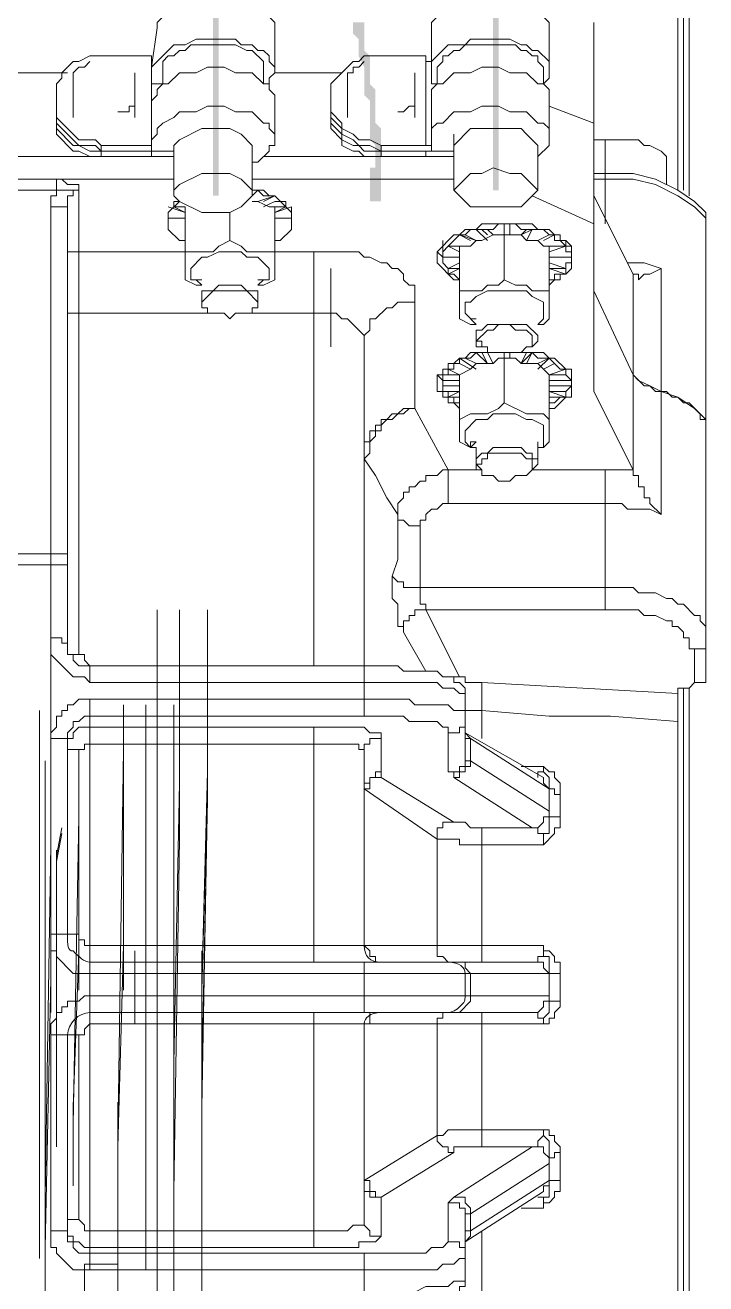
# Model space of a CAD drawing. Header units: millimetres. Extents: x 25083 to 52777, y 24772 to 45779.
# Drawn here: x 46786.7 to 46831.8, y 38609 to 38692.5 of the extents above; entities that cross this region are included whole.
import ezdxf

# ---------------------------------------------------------------- set-up
doc = ezdxf.new("R2010")
doc.units = ezdxf.units.MM

# ---------------------------------------------------------------- blocks, each defined once
blk = doc.blocks.new('zw$F4C5')
h = blk.add_hatch(color=7)
h.dxf.hatch_style = 2
h.paths.add_polyline_path([(707.439, 225.786), (707.439, 223.558), (707.81, 223.558), (707.81, 225.786)])
h = blk.add_hatch(color=7)
h.dxf.hatch_style = 2
h.paths.add_polyline_path([(688.871, 225.415), (688.871, 223.558), (689.242, 223.558), (689.242, 225.415)])
h = blk.add_hatch(color=7)
h.dxf.hatch_style = 2
h.paths.add_polyline_path([(700.012, 216.502), (700.012, 217.616), (699.64, 217.988), (699.64, 220.216), (699.269, 220.587), (699.269, 222.444), (698.898, 222.815), (698.898, 224.672), (698.155, 224.672), (698.155, 223.929), (698.526, 223.558), (698.526, 223.187), (698.526, 222.444), (698.898, 221.701), (698.898, 219.845), (699.269, 219.473), (699.269, 216.874), (699.64, 216.502)])
h = blk.add_hatch(color=7)
h.dxf.hatch_style = 2
h.paths.add_polyline_path([(688.871, 223.558), (688.871, 213.16), (689.242, 213.16), (689.242, 223.558)])
h = blk.add_hatch(color=7)
h.dxf.hatch_style = 2
h.paths.add_polyline_path([(707.439, 223.558), (707.439, 213.531), (707.81, 213.531), (707.81, 223.558)])
h = blk.add_hatch(color=7)
h.dxf.hatch_style = 2
h.paths.add_polyline_path([(700.012, 215.017), (700.012, 216.502), (699.64, 216.502), (699.64, 216.131), (699.64, 215.017)])
h = blk.add_hatch(color=7)
h.dxf.hatch_style = 2
h.paths.add_polyline_path([(700.012, 212.789), (700.012, 215.017), (699.269, 215.017), (699.269, 214.646), (699.269, 212.789)])
at = {"color": 7, "lineweight": 5}
for points in [[(719.694, 213.531), (719.694, 229.129)], [(720.065, 213.531), (720.065, 228.386)], [(720.436, 228.386), (720.436, 213.16)], [(685.157, 224.301), (685.157, 224.672), (686.271, 225.786), (687.014, 225.786), (687.757, 226.158), (690.356, 226.158), (690.728, 225.786), (691.47, 225.786), (691.842, 225.415), (692.213, 225.415), (692.956, 224.672), (692.956, 224.301)], [(703.354, 224.301), (703.354, 224.672), (704.468, 225.786), (705.582, 225.786), (705.953, 226.158), (708.553, 226.158), (709.296, 225.786), (709.667, 225.786), (710.038, 225.415), (710.41, 225.415), (711.152, 224.672), (711.152, 224.301)], [(684.786, 221.701), (685.157, 224.301)], [(692.956, 221.701), (692.956, 224.301)], [(703.354, 221.701), (703.354, 224.301)], [(711.152, 221.701), (711.152, 224.301)], [(714.123, 200.163), (714.123, 224.672)], [(684.786, 221.701), (686.271, 223.187)], [(685.529, 222.073), (685.9, 222.444), (686.271, 222.444), (686.643, 222.815), (687.014, 222.815), (687.386, 223.187), (690.356, 223.187), (691.099, 222.815), (691.47, 222.815), (692.213, 222.073), (692.213, 221.701)], [(686.271, 223.187), (686.643, 223.187)], [(686.643, 223.187), (687.014, 223.187), (687.757, 223.558), (690.356, 223.558), (690.728, 223.187), (691.47, 223.187)], [(691.47, 223.187), (691.842, 222.815), (692.213, 222.815), (692.585, 222.444), (692.585, 222.073), (692.956, 221.701)], [(703.354, 221.701), (703.354, 222.073), (704.468, 223.187), (705.582, 223.187), (705.953, 223.558), (708.553, 223.558), (709.296, 223.187), (709.667, 223.187), (710.038, 222.815), (710.41, 222.815), (711.152, 222.073), (711.152, 221.701)], [(704.097, 222.073), (704.097, 222.444), (704.468, 222.444), (704.839, 222.815), (705.211, 222.815), (705.582, 223.187), (708.924, 223.187), (709.296, 222.815), (709.667, 222.815), (710.038, 222.444), (710.41, 222.444), (710.41, 222.073), (710.781, 221.701)], [(681.815, 222.444), (680.701, 222.444), (679.958, 222.073), (679.587, 222.073), (678.844, 221.33), (678.844, 220.959), (678.473, 220.587), (678.473, 219.473)], [(681.815, 222.444), (684.786, 222.444)], [(684.786, 216.502), (684.786, 222.444)], [(700.012, 222.444), (698.898, 222.444), (698.526, 222.073), (698.155, 222.073), (696.669, 220.587), (696.669, 219.473)], [(700.012, 222.444), (702.983, 222.444)], [(702.983, 216.502), (702.983, 222.444)], [(680.701, 222.073), (680.33, 221.701), (679.958, 221.701), (679.587, 221.33)], [(684.786, 221.33), (684.786, 222.073)], [(684.786, 220.587), (684.786, 221.701)], [(684.786, 219.473), (685.157, 219.845), (685.157, 220.216), (685.529, 220.587), (685.9, 220.587), (686.643, 221.33), (687.757, 221.33), (688.5, 221.701), (689.614, 221.701), (690.356, 221.33), (691.47, 221.33), (692.213, 220.587), (692.585, 220.587), (692.585, 220.216), (692.956, 219.845), (692.956, 219.473)], [(685.529, 221.701), (685.529, 222.073)], [(685.529, 220.587), (685.529, 221.701)], [(692.213, 220.587), (692.213, 221.701)], [(692.956, 221.701), (692.956, 221.33), (692.585, 220.959), (692.585, 220.587)], [(698.898, 222.073), (698.526, 221.701), (698.155, 221.701), (698.155, 221.33), (697.784, 221.33)], [(702.983, 222.073), (703.354, 222.073)], [(702.983, 221.33), (702.983, 222.073)], [(703.354, 220.587), (703.354, 221.701)], [(703.354, 219.473), (703.354, 220.216), (703.725, 220.587), (704.097, 220.587), (704.839, 221.33), (705.953, 221.33), (706.696, 221.701), (707.81, 221.701), (708.553, 221.33), (709.667, 221.33), (710.41, 220.587), (710.781, 220.587), (711.152, 220.216), (711.152, 219.473)], [(703.725, 221.701), (704.097, 222.073)], [(703.725, 220.587), (703.725, 221.701)], [(710.781, 220.587), (710.781, 221.701)], [(711.152, 221.701), (711.152, 220.959), (710.781, 220.587)], [(679.216, 221.33), (674.017, 221.33)], [(679.587, 218.359), (679.587, 221.33)], [(683.672, 218.359), (683.672, 221.33)], [(685.529, 220.587), (684.786, 220.587)], [(692.956, 221.33), (697.412, 221.33)], [(697.784, 218.359), (697.784, 221.33)], [(702.24, 218.359), (702.24, 221.33)], [(703.725, 220.587), (703.354, 220.587)], [(678.473, 219.473), (678.473, 218.359), (679.958, 216.874), (681.072, 216.874), (681.444, 216.502)], [(678.473, 219.102), (678.473, 219.473)], [(678.473, 219.102), (678.473, 217.616), (679.587, 216.502), (679.958, 216.502), (680.701, 216.131), (681.444, 216.131)], [(678.473, 219.102), (678.473, 217.988), (679.958, 216.502), (681.072, 216.502), (681.444, 216.131)], [(678.473, 218.73), (678.473, 219.102)], [(682.558, 218.73), (683.301, 218.73), (683.301, 219.102), (683.672, 219.102)], [(684.786, 216.874), (684.786, 219.473)], [(684.786, 216.874), (685.157, 217.245), (685.157, 217.616), (685.529, 217.988), (686.271, 218.359), (686.643, 218.73), (687.757, 218.73), (688.5, 219.102), (689.614, 219.102), (690.356, 218.73), (691.47, 218.73), (692.213, 217.988), (692.585, 217.988), (692.585, 217.616), (692.956, 217.245), (692.956, 216.874)], [(692.956, 216.874), (692.956, 219.473)], [(696.669, 219.473), (696.669, 218.73), (697.412, 217.988), (697.412, 217.616), (698.155, 217.245), (698.526, 216.874), (699.269, 216.874), (700.012, 216.502)], [(696.669, 219.102), (696.669, 219.473)], [(696.669, 219.102), (696.669, 217.988), (697.412, 217.245), (697.412, 216.874), (698.155, 216.502), (698.526, 216.502), (698.898, 216.131), (700.012, 216.131)], [(696.669, 219.102), (696.669, 218.359), (697.412, 217.616), (697.412, 217.245), (698.155, 216.874), (698.526, 216.502), (699.269, 216.502), (700.012, 216.131)], [(696.669, 218.73), (696.669, 219.102)], [(701.126, 218.73), (701.497, 218.73), (701.869, 219.102), (702.24, 219.102)], [(703.354, 216.874), (703.354, 219.473)], [(703.354, 216.874), (703.354, 217.616), (703.725, 217.988), (704.097, 217.988), (704.839, 218.73), (705.953, 218.73), (706.696, 219.102), (707.81, 219.102), (708.553, 218.73), (709.667, 218.73), (710.41, 217.988), (710.781, 217.988), (711.152, 217.616), (711.152, 216.874)], [(711.152, 216.874), (711.152, 219.473)], [(714.123, 217.988), (711.152, 219.102)], [(678.473, 218.73), (678.473, 217.245), (679.587, 216.131), (679.958, 216.131), (680.701, 215.76), (681.444, 215.76)], [(696.669, 218.73), (696.669, 217.616), (697.412, 216.874), (697.412, 216.502), (698.155, 216.131), (698.526, 216.131), (698.898, 215.76), (700.012, 215.76)], [(688.871, 217.616), (688.128, 217.616), (686.643, 216.874), (686.271, 216.502), (686.271, 216.131)], [(691.47, 216.131), (691.47, 216.502), (690.728, 217.245), (689.985, 217.616), (688.871, 217.616)], [(707.439, 217.616), (705.953, 217.616), (704.839, 216.502)], [(704.839, 217.245), (704.839, 213.531)], [(704.839, 217.245), (704.839, 216.874)], [(709.667, 217.245), (709.296, 217.616), (707.439, 217.616)], [(710.038, 216.874), (709.667, 217.245)], [(681.444, 216.502), (684.786, 216.502)], [(681.444, 216.131), (681.444, 216.502)], [(684.786, 216.131), (684.786, 216.874)], [(692.956, 216.874), (692.956, 216.502), (692.585, 216.502), (692.585, 216.131), (691.842, 215.388), (691.47, 215.388)], [(700.012, 216.502), (702.983, 216.502)], [(700.012, 216.131), (700.012, 216.502)], [(702.983, 216.502), (703.354, 216.502)], [(703.354, 216.131), (703.354, 216.874)], [(704.839, 216.131), (704.839, 216.874)], [(704.839, 216.131), (704.839, 216.874)], [(704.839, 216.131), (704.839, 216.874)], [(710.41, 216.502), (710.038, 216.874)], [(711.152, 216.874), (711.152, 216.502), (710.41, 215.76)], [(710.41, 213.531), (710.41, 216.502)], [(714.866, 216.874), (714.123, 216.874)], [(717.094, 216.874), (714.866, 216.874)], [(714.866, 216.874), (714.866, 214.646)], [(718.951, 215.76), (718.58, 216.131), (717.837, 216.502), (717.466, 216.502), (717.094, 216.874)], [(686.271, 215.76), (671.788, 215.76)], [(681.444, 216.131), (684.786, 216.131)], [(684.786, 216.131), (681.444, 216.131)], [(681.444, 215.76), (681.444, 216.131)], [(684.786, 215.76), (681.444, 215.76)], [(686.271, 216.131), (684.786, 216.131)], [(684.786, 216.131), (684.786, 215.76)], [(684.786, 215.76), (684.786, 216.131)], [(686.271, 216.131), (686.271, 213.16)], [(691.47, 213.16), (691.47, 216.131)], [(704.839, 215.76), (692.213, 215.76)], [(700.012, 216.131), (703.354, 216.131)], [(703.354, 216.131), (700.012, 216.131)], [(700.012, 215.76), (700.012, 216.131)], [(702.983, 215.76), (700.012, 215.76)], [(703.354, 216.131), (702.983, 216.131)], [(702.983, 216.131), (702.983, 215.76)], [(702.983, 215.76), (702.983, 216.131)], [(704.839, 216.131), (703.354, 216.131)], [(704.839, 215.76), (704.839, 216.131)], [(704.839, 215.017), (704.839, 215.76)], [(718.951, 215.76), (718.951, 213.903)], [(707.439, 215.017), (706.696, 214.646), (705.953, 214.646), (704.839, 213.531)], [(710.41, 213.531), (709.296, 214.646), (708.553, 214.646), (707.439, 215.017)], [(686.271, 214.274), (666.218, 214.274)], [(674.759, 214.274), (678.473, 214.274)], [(679.958, 213.531), (679.958, 213.903), (679.216, 213.903), (678.844, 214.274), (678.473, 214.274)], [(678.473, 213.531), (678.473, 214.274)], [(688.871, 214.646), (688.128, 214.646), (686.643, 213.903), (686.271, 213.531), (686.271, 213.16)], [(691.47, 213.16), (691.47, 213.531), (690.728, 214.274), (689.985, 214.646), (688.871, 214.646)], [(704.839, 214.274), (691.47, 214.274)], [(714.123, 214.646), (714.866, 214.646)], [(714.866, 214.274), (714.123, 214.274)], [(714.866, 214.646), (715.237, 214.646)], [(719.694, 213.531), (718.208, 214.274), (716.723, 214.646), (714.866, 214.646)], [(714.866, 211.303), (714.866, 214.646)], [(721.551, 210.932), (721.551, 211.675), (720.808, 212.417), (719.694, 213.16), (718.208, 213.903), (716.723, 214.274), (714.866, 214.274)], [(678.473, 213.531), (674.759, 213.531)], [(678.473, 213.531), (678.473, 213.16), (678.102, 213.16), (678.102, 212.417)], [(678.473, 213.531), (679.958, 213.531)], [(679.216, 212.417), (679.216, 213.16), (679.587, 213.16), (679.587, 213.531), (679.958, 213.531)], [(679.958, 213.531), (679.958, 182.709)], [(686.271, 213.16), (686.643, 212.789), (688.128, 212.046), (688.871, 212.046)], [(688.871, 212.046), (689.985, 212.046), (690.728, 212.417), (691.47, 213.16)], [(691.47, 213.16), (691.842, 213.531)], [(694.07, 211.675), (694.07, 212.046), (692.956, 213.16), (692.213, 213.16), (691.842, 213.531), (691.47, 213.531)], [(691.842, 213.531), (692.213, 213.531), (692.585, 213.16), (692.956, 213.16)], [(692.956, 213.16), (691.842, 212.789)], [(692.956, 213.16), (692.213, 212.789)], [(704.839, 213.531), (705.953, 212.417), (707.439, 212.417)], [(707.439, 212.417), (709.296, 212.417), (710.41, 213.531)], [(710.038, 213.16), (714.123, 211.303)], [(716.723, 207.961), (714.123, 213.16)], [(721.551, 210.932), (721.551, 212.046), (720.808, 212.789), (719.694, 213.531)], [(679.216, 212.417), (678.102, 212.417)], [(678.102, 183.823), (678.102, 212.417)], [(679.216, 183.451), (679.216, 212.417)], [(686.643, 212.789), (685.9, 212.046), (685.9, 211.675)], [(685.9, 212.417), (687.014, 212.046)], [(686.271, 212.417), (686.271, 212.789), (686.643, 212.789)], [(686.271, 212.417), (687.014, 212.046)], [(687.014, 212.417), (686.271, 212.417)], [(687.014, 207.59), (687.014, 212.417)], [(691.842, 212.789), (691.47, 212.789)], [(692.956, 212.417), (692.585, 212.417), (691.842, 212.789)], [(692.213, 212.417), (692.956, 212.789)], [(692.956, 212.789), (693.699, 212.789), (693.699, 212.417)], [(692.956, 212.046), (694.07, 212.417)], [(693.699, 212.417), (692.956, 212.046)], [(693.699, 212.417), (692.956, 212.417)], [(692.956, 207.59), (692.956, 212.417)], [(694.07, 212.417), (694.07, 211.675)], [(687.014, 211.675), (685.9, 211.675)], [(685.9, 211.675), (685.9, 210.932), (686.643, 210.189), (687.014, 210.189)], [(689.985, 210.189), (689.985, 212.046)], [(694.07, 211.675), (692.956, 211.675)], [(692.956, 211.675), (694.07, 211.675)], [(692.956, 210.189), (693.327, 210.189), (694.07, 210.932), (694.07, 211.675)], [(708.182, 211.303), (706.696, 211.303), (706.325, 210.932), (705.582, 210.932), (705.211, 210.561), (704.839, 210.561), (704.468, 210.189)], [(704.468, 209.818), (705.211, 210.561)], [(705.211, 210.561), (705.582, 210.561)], [(705.211, 210.561), (705.953, 210.189)], [(705.211, 210.561), (706.325, 210.189)], [(705.582, 210.561), (705.953, 210.932), (706.325, 210.932)], [(706.325, 210.189), (705.582, 210.561)], [(706.325, 210.932), (706.696, 210.932)], [(706.325, 210.932), (707.068, 210.189)], [(706.696, 210.932), (707.068, 210.932)], [(706.696, 210.932), (707.068, 210.561)], [(708.182, 210.561), (707.439, 210.561), (706.696, 210.189)], [(707.068, 210.932), (707.439, 210.932), (707.81, 211.303), (708.182, 211.303)], [(707.439, 210.561), (707.068, 210.932)], [(708.182, 211.303), (708.553, 211.303)], [(712.638, 209.818), (712.267, 210.189), (711.895, 210.189), (711.895, 210.561), (711.524, 210.561), (711.152, 210.932), (710.41, 210.932), (710.038, 211.303), (708.182, 211.303)], [(708.182, 210.561), (708.182, 211.303)], [(708.182, 207.59), (708.182, 211.303)], [(709.667, 210.189), (709.296, 210.561), (708.182, 210.561)], [(708.553, 211.303), (708.924, 211.303), (709.296, 210.932), (709.667, 210.932)], [(708.553, 210.561), (708.553, 211.303)], [(709.667, 210.932), (709.296, 210.561)], [(710.038, 210.932), (709.296, 210.561)], [(709.667, 210.932), (710.038, 210.932)], [(709.667, 210.189), (710.038, 210.932)], [(710.038, 210.932), (710.781, 210.932), (711.152, 210.561)], [(711.152, 210.561), (710.41, 210.189)], [(711.152, 210.561), (710.41, 210.189)], [(710.781, 210.189), (711.524, 210.561)], [(711.152, 210.561), (711.524, 210.561)], [(711.524, 210.561), (711.524, 210.189), (711.895, 210.189), (712.267, 209.818)], [(721.551, 210.932), (721.551, 181.595)], [(687.014, 209.446), (688.871, 209.446), (689.242, 209.818), (689.985, 210.189)], [(689.985, 210.189), (690.728, 209.818), (691.099, 209.446), (692.956, 209.446)], [(704.097, 209.818), (703.725, 209.446), (703.725, 209.075)], [(704.468, 210.189), (704.097, 209.818)], [(704.097, 209.818), (704.097, 210.189)], [(704.097, 209.818), (704.097, 209.446)], [(704.097, 209.446), (704.097, 209.818)], [(704.097, 209.446), (704.097, 209.818)], [(704.097, 209.446), (704.097, 209.818)], [(704.097, 209.446), (704.097, 209.818)], [(704.097, 209.075), (704.097, 209.446), (704.468, 209.818)], [(704.468, 209.818), (705.211, 209.446)], [(704.468, 209.818), (705.211, 209.818)], [(705.211, 209.818), (704.468, 209.818)], [(706.696, 210.189), (706.325, 210.189), (705.953, 209.818), (705.211, 209.818)], [(705.211, 204.99), (705.211, 209.818)], [(710.41, 210.189), (709.667, 210.189)], [(711.152, 209.818), (710.781, 209.818), (710.41, 210.189)], [(711.152, 209.446), (712.267, 209.818)], [(712.267, 209.818), (711.152, 209.818)], [(712.267, 209.818), (711.152, 209.818)], [(711.152, 204.99), (711.152, 209.818)], [(712.267, 210.189), (712.267, 209.818), (712.638, 209.818)], [(712.267, 209.818), (712.267, 209.446), (712.638, 209.446), (712.638, 209.075)], [(712.267, 209.818), (712.638, 209.818)], [(712.638, 209.075), (712.638, 209.818)], [(712.638, 209.818), (712.638, 209.446)], [(712.638, 209.818), (712.638, 209.446)], [(712.638, 209.818), (712.638, 209.446)], [(679.216, 208.704), (679.216, 209.446), (679.958, 209.446)], [(679.958, 209.446), (687.014, 209.446)], [(687.386, 207.961), (687.386, 208.332), (688.128, 209.075), (688.5, 209.075), (689.242, 209.446), (690.728, 209.446), (691.099, 209.075), (691.842, 209.075), (692.585, 208.332), (692.585, 207.961)], [(692.956, 209.446), (695.555, 209.446)], [(695.555, 209.446), (698.526, 209.446), (698.898, 209.075), (699.269, 209.075), (700.012, 208.704), (700.383, 208.704), (700.754, 208.332), (701.126, 208.332), (701.497, 207.961), (701.497, 207.59), (701.869, 207.218), (702.24, 207.218), (702.24, 206.104)], [(695.555, 181.966), (695.555, 209.446)], [(704.097, 209.075), (703.725, 209.446)], [(703.725, 209.075), (703.725, 208.704), (704.839, 207.59), (705.211, 207.59), (705.211, 207.218)], [(704.097, 209.446), (704.097, 209.075)], [(705.211, 209.075), (704.097, 209.075)], [(704.097, 209.075), (705.211, 209.075)], [(705.211, 209.075), (704.097, 209.075)], [(704.468, 208.332), (704.097, 208.704), (704.097, 209.075)], [(711.152, 209.075), (712.638, 209.075)], [(712.638, 209.075), (711.152, 209.075)], [(711.152, 209.075), (712.638, 209.075)], [(711.152, 207.218), (711.524, 207.59), (711.895, 207.59), (711.895, 207.961), (712.267, 207.961), (712.638, 208.332), (712.638, 209.075)], [(712.638, 209.075), (712.638, 208.704), (712.267, 208.704), (712.267, 208.332)], [(712.638, 209.446), (712.638, 209.075)], [(712.638, 209.446), (712.638, 209.075)], [(679.958, 207.961), (679.958, 208.332)], [(696.669, 208.332), (696.669, 204.99)], [(705.211, 208.704), (704.468, 208.332)], [(704.468, 207.961), (705.211, 208.332)], [(704.468, 208.332), (705.211, 208.332)], [(704.468, 207.961), (704.468, 208.332)], [(712.267, 208.332), (711.152, 208.704)], [(711.152, 208.332), (712.267, 207.961)], [(712.267, 208.332), (711.152, 208.332)], [(712.267, 208.332), (712.267, 207.961)], [(716.352, 208.704), (717.466, 208.704), (718.58, 208.332)], [(718.58, 208.332), (717.837, 207.961), (717.466, 207.961), (717.094, 207.59), (717.094, 207.961)], [(718.58, 191.993), (718.58, 208.332)], [(679.958, 205.362), (679.958, 207.961)], [(688.128, 207.218), (687.757, 207.218), (687.014, 207.59)], [(688.128, 207.218), (687.757, 207.59), (687.386, 207.59), (687.386, 207.961)], [(687.757, 207.59), (688.128, 207.59)], [(687.757, 207.59), (688.128, 207.59)], [(688.128, 207.59), (687.757, 207.59)], [(687.757, 207.59), (688.128, 207.59)], [(688.128, 206.104), (688.128, 206.847), (688.871, 206.847), (689.242, 207.218), (689.985, 207.218)], [(689.985, 207.218), (690.728, 207.218), (691.099, 206.847), (691.842, 206.847), (691.842, 206.104)], [(692.585, 207.961), (692.585, 207.59), (692.213, 207.59), (691.842, 207.218)], [(691.842, 207.59), (692.213, 207.59)], [(691.842, 207.59), (692.213, 207.59)], [(692.956, 207.59), (692.213, 207.218), (691.842, 207.218)], [(691.842, 207.59), (692.213, 207.59)], [(692.213, 207.59), (691.842, 207.59)], [(705.211, 207.59), (704.839, 207.961), (704.468, 207.961)], [(705.211, 206.847), (706.696, 206.847), (707.068, 207.218), (707.81, 207.218), (708.182, 207.59)], [(708.182, 207.59), (708.924, 207.218), (709.667, 207.218), (710.038, 206.847), (711.152, 206.847)], [(711.524, 207.59), (711.152, 207.59)], [(711.524, 207.59), (711.152, 207.59)], [(712.267, 207.961), (711.524, 207.961), (711.524, 207.59)], [(717.094, 207.961), (716.723, 207.961)], [(716.723, 194.592), (716.723, 207.961)], [(679.958, 206.476), (679.958, 206.104)], [(688.5, 205.733), (688.128, 205.733), (688.128, 206.104), (688.871, 206.847), (689.985, 206.847)], [(689.985, 206.847), (691.099, 206.847), (691.842, 206.104), (691.842, 205.733), (691.47, 205.733)], [(696.669, 206.476), (696.669, 203.133)], [(705.582, 205.733), (705.582, 206.104), (705.953, 206.104), (706.325, 206.476), (707.068, 206.847), (709.667, 206.847), (710.038, 206.476), (710.781, 206.104), (710.781, 205.733)], [(714.123, 206.847), (716.723, 201.277)], [(679.958, 205.362), (679.216, 205.362), (679.216, 205.733)], [(679.958, 203.505), (679.958, 206.104)], [(688.5, 205.733), (688.128, 205.733), (688.128, 206.104)], [(688.5, 205.362), (688.5, 205.733)], [(688.5, 205.362), (688.5, 205.733)], [(691.842, 206.104), (691.842, 205.733), (691.47, 205.733)], [(691.47, 205.733), (691.47, 205.362)], [(691.47, 205.362), (691.47, 205.733)], [(702.24, 206.104), (701.126, 206.104), (700.754, 205.733), (700.383, 205.733), (699.64, 204.99), (699.269, 204.99), (699.269, 204.247), (698.898, 203.876), (698.898, 203.505)], [(702.24, 206.104), (702.24, 199.048)], [(706.325, 204.619), (705.582, 205.362), (705.582, 205.733)], [(710.781, 205.733), (710.781, 204.99), (710.41, 204.619)], [(679.958, 205.362), (688.871, 205.362)], [(679.958, 205.362), (679.958, 204.99)], [(689.985, 204.99), (689.614, 205.362), (688.5, 205.362)], [(691.47, 205.362), (690.356, 205.362), (689.985, 204.99)], [(691.099, 205.362), (695.555, 205.362)], [(695.555, 205.362), (697.041, 205.362), (697.412, 204.99), (697.784, 204.99), (698.898, 203.876), (698.898, 203.505)], [(706.325, 204.619), (705.953, 204.619), (705.211, 204.99)], [(705.953, 204.99), (706.325, 204.99)], [(705.953, 204.99), (706.325, 204.99)], [(706.325, 204.99), (705.953, 204.99)], [(705.953, 204.99), (706.325, 204.99)], [(711.152, 204.99), (710.781, 204.619), (710.41, 204.619)], [(706.696, 203.133), (706.696, 203.505), (706.325, 203.505), (707.068, 204.247), (707.439, 204.247), (707.81, 204.619), (708.182, 204.619)], [(706.325, 203.876), (706.325, 204.247), (706.696, 204.247), (707.068, 204.619), (708.182, 204.619)], [(706.696, 203.133), (706.325, 203.133), (706.325, 203.876)], [(708.182, 204.619), (708.553, 204.619), (708.924, 204.247), (709.667, 204.247), (710.038, 203.876), (710.038, 203.133)], [(708.182, 204.619), (709.667, 204.619), (710.41, 203.876)], [(710.41, 203.876), (710.41, 203.505), (710.038, 203.133)], [(679.958, 203.133), (679.958, 203.505)], [(698.898, 203.505), (698.898, 178.624)], [(708.182, 202.762), (707.068, 202.762), (707.068, 203.133), (706.696, 203.133)], [(709.667, 203.133), (709.296, 202.762), (708.182, 202.762)], [(710.038, 203.133), (709.667, 203.133)], [(709.667, 203.133), (710.038, 203.133)], [(707.068, 202.762), (705.953, 202.762), (705.582, 202.391), (705.211, 202.391), (704.839, 202.019), (704.468, 202.019), (704.468, 201.648)], [(705.211, 202.391), (705.582, 202.391)], [(705.211, 202.391), (706.325, 201.648)], [(705.211, 202.019), (705.211, 202.391)], [(705.582, 202.391), (705.953, 202.391), (706.325, 202.762)], [(706.325, 202.019), (705.582, 202.391)], [(706.325, 202.762), (706.696, 202.762)], [(706.325, 202.762), (707.068, 202.019)], [(706.696, 202.762), (707.068, 202.762)], [(706.696, 202.762), (707.068, 202.019)], [(708.182, 202.391), (707.81, 202.391), (707.439, 202.019), (706.696, 202.019)], [(707.068, 202.762), (707.439, 202.762)], [(707.439, 202.019), (707.068, 202.762)], [(708.182, 202.391), (708.182, 202.762)], [(708.182, 199.42), (708.182, 202.762)], [(709.667, 202.019), (709.296, 202.019), (708.924, 202.391), (708.182, 202.391)], [(708.553, 202.391), (708.553, 202.762)], [(709.296, 202.762), (709.667, 202.762)], [(709.667, 202.762), (709.296, 202.019)], [(710.038, 202.762), (709.296, 202.019)], [(712.638, 201.648), (712.267, 201.648), (711.524, 202.391), (711.152, 202.391), (710.781, 202.762), (709.296, 202.762)], [(709.667, 202.762), (710.038, 202.762)], [(709.667, 202.019), (710.038, 202.762)], [(710.038, 202.762), (710.41, 202.391), (711.152, 202.391)], [(711.152, 202.391), (710.41, 202.019)], [(711.152, 202.391), (710.41, 201.648)], [(711.152, 202.391), (711.524, 202.019)], [(704.097, 201.648), (704.097, 201.277), (703.725, 201.277), (703.725, 200.534)], [(704.468, 201.648), (704.097, 201.648)], [(704.097, 201.277), (704.097, 201.648)], [(704.097, 201.648), (704.097, 201.277)], [(704.097, 201.277), (704.097, 201.648)], [(704.097, 201.277), (704.097, 201.648)], [(704.097, 201.277), (704.097, 201.648)], [(704.468, 201.648), (704.839, 201.648), (704.839, 202.019), (705.211, 202.019)], [(704.468, 201.648), (705.211, 201.277)], [(705.211, 201.277), (704.468, 201.648)], [(704.468, 201.277), (704.468, 201.648)], [(706.696, 202.019), (706.325, 202.019), (705.953, 201.648), (705.211, 201.277)], [(705.211, 202.019), (705.953, 201.648)], [(710.41, 202.019), (709.667, 202.019)], [(711.152, 201.277), (710.41, 202.019)], [(710.781, 201.648), (711.524, 202.019)], [(712.267, 201.648), (711.152, 201.277)], [(712.267, 201.648), (711.152, 201.277)], [(711.524, 202.019), (711.895, 201.648), (712.267, 201.648)], [(712.267, 201.648), (712.638, 201.648)], [(712.267, 201.648), (712.267, 201.277)], [(712.267, 201.648), (712.638, 201.648), (712.638, 201.277)], [(712.638, 201.277), (712.638, 201.648)], [(712.638, 201.648), (712.638, 201.277)], [(712.638, 201.648), (712.638, 201.277)], [(704.097, 200.905), (703.725, 201.277)], [(703.725, 200.534), (703.725, 200.163), (704.097, 200.163), (704.097, 199.791), (704.468, 199.791), (704.468, 199.42), (704.839, 199.42), (705.211, 199.048)], [(704.097, 201.277), (704.097, 200.905)], [(704.097, 200.905), (704.097, 201.277), (704.468, 201.277)], [(704.097, 200.905), (705.211, 200.905)], [(705.211, 200.905), (704.097, 200.905)], [(704.097, 200.534), (704.097, 200.905)], [(705.211, 200.534), (704.097, 200.534)], [(704.468, 200.163), (704.097, 200.163), (704.097, 200.534)], [(704.468, 201.277), (705.211, 201.277)], [(705.211, 196.82), (705.211, 201.277)], [(711.152, 201.277), (712.267, 201.277)], [(711.152, 196.82), (711.152, 201.277)], [(712.638, 200.905), (711.152, 200.905)], [(711.152, 200.905), (712.638, 200.905)], [(711.152, 200.534), (712.638, 200.534)], [(711.152, 199.048), (711.524, 199.048), (712.267, 199.791), (712.638, 199.791), (712.638, 200.534)], [(712.267, 201.277), (712.638, 200.905)], [(712.638, 200.534), (712.267, 200.163)], [(712.638, 200.534), (712.638, 201.277)], [(712.638, 201.277), (712.638, 200.905)], [(712.638, 201.277), (712.638, 200.905)], [(712.638, 200.905), (712.638, 200.534)], [(718.58, 200.163), (718.208, 200.163), (717.837, 200.534), (717.466, 200.534), (716.723, 201.277)], [(716.723, 201.277), (717.094, 200.905)], [(717.094, 200.905), (717.837, 200.534)], [(717.837, 200.534), (718.58, 200.163)], [(704.468, 199.791), (705.211, 200.163)], [(705.211, 200.163), (704.468, 200.163)], [(704.468, 199.791), (704.468, 200.163)], [(704.468, 199.791), (705.211, 199.791)], [(705.211, 199.42), (704.839, 199.42), (704.839, 199.791), (704.468, 199.791)], [(712.267, 199.791), (711.152, 200.163)], [(712.267, 200.163), (711.152, 200.163)], [(711.152, 199.791), (712.267, 199.791)], [(712.267, 199.791), (711.895, 199.791), (711.524, 199.42)], [(712.267, 200.163), (712.267, 199.791)], [(714.123, 200.163), (716.723, 194.963)], [(718.58, 200.163), (719.694, 199.791)], [(721.551, 197.192), (721.551, 198.306), (721.179, 198.306), (721.179, 198.677), (720.436, 199.42), (720.065, 199.42), (719.694, 199.791), (719.322, 199.791), (718.951, 200.163), (718.58, 200.163)], [(719.694, 199.791), (720.808, 199.048), (721.551, 198.306)], [(698.898, 196.078), (698.898, 196.82), (699.269, 196.82), (699.269, 197.563), (699.64, 197.563), (699.64, 197.934), (700.012, 197.934), (700.012, 198.306), (700.383, 198.306), (700.754, 198.677), (701.126, 198.677), (701.497, 199.048), (702.24, 199.048)], [(698.898, 195.706), (699.269, 196.078), (699.269, 196.82), (699.64, 197.192), (699.64, 197.563), (700.012, 197.563), (700.012, 197.934), (700.383, 198.306), (700.754, 198.306), (701.126, 198.677), (701.497, 198.677), (701.869, 199.048), (702.24, 199.048)], [(704.468, 194.963), (702.24, 199.048)], [(705.211, 198.306), (705.953, 198.677), (707.068, 198.677), (707.81, 199.048), (708.182, 199.42)], [(708.182, 199.42), (709.667, 198.677), (710.781, 198.677), (711.152, 198.306)], [(711.524, 199.42), (711.152, 199.42)], [(711.524, 199.42), (711.152, 199.42)], [(705.582, 197.192), (705.582, 197.563), (706.325, 198.306), (707.068, 198.306), (707.439, 198.677), (708.924, 198.677), (709.667, 198.306), (710.038, 198.306), (710.781, 197.934), (710.781, 197.192)], [(721.551, 198.306), (721.551, 197.192)], [(706.325, 196.449), (705.953, 196.449), (705.582, 196.82), (705.582, 197.192)], [(710.781, 197.192), (710.781, 196.449), (710.41, 196.449)], [(706.325, 196.449), (705.953, 196.449), (705.211, 196.82)], [(705.953, 196.82), (706.325, 196.82)], [(706.325, 196.82), (705.953, 196.449)], [(705.953, 196.82), (706.325, 196.82)], [(705.953, 196.449), (705.953, 196.82)], [(705.953, 196.449), (706.325, 196.449)], [(706.325, 195.335), (706.325, 196.449)], [(706.325, 195.335), (706.325, 195.706), (706.696, 196.078), (707.068, 196.078), (707.439, 196.449), (708.182, 196.449)], [(708.182, 196.449), (709.296, 196.449), (709.667, 196.078), (710.038, 196.078), (710.038, 195.706), (710.41, 195.706), (710.41, 195.335)], [(711.152, 196.82), (710.781, 196.449), (710.41, 196.449)], [(710.41, 196.449), (710.41, 196.82)], [(710.41, 196.449), (710.41, 196.82)], [(710.41, 195.335), (710.41, 196.449)], [(698.898, 196.078), (698.898, 195.706)], [(698.898, 195.706), (699.64, 194.592), (700.383, 193.107), (701.126, 191.993)], [(698.898, 195.706), (698.898, 181.966)], [(706.696, 194.963), (706.325, 195.335), (706.696, 195.335), (706.696, 195.706), (707.068, 195.706), (707.068, 196.078), (708.182, 196.078)], [(708.182, 196.078), (709.296, 196.078), (709.667, 195.706), (710.038, 195.706), (710.038, 194.963)], [(704.468, 194.963), (704.097, 194.963), (703.725, 194.592), (702.983, 194.592), (702.983, 194.221), (702.611, 194.221), (702.24, 193.849), (701.869, 193.849), (701.869, 193.478), (701.497, 193.478), (701.497, 193.107), (701.126, 192.735), (701.126, 191.993)], [(704.468, 194.963), (706.696, 194.963)], [(704.468, 194.963), (704.468, 192.735)], [(706.696, 194.963), (706.325, 194.963), (706.325, 195.335)], [(706.696, 194.592), (706.696, 194.963)], [(706.696, 194.592), (706.696, 194.963)], [(710.038, 194.963), (709.667, 194.592)], [(709.667, 194.592), (710.038, 194.963)], [(710.41, 195.335), (710.038, 194.963)], [(710.038, 194.963), (714.866, 194.963)], [(716.723, 194.963), (714.866, 194.963)], [(714.866, 185.68), (714.866, 194.963)], [(716.723, 194.963), (716.723, 194.592)], [(708.182, 194.221), (707.81, 194.221), (707.439, 194.592), (706.696, 194.592)], [(709.667, 194.592), (708.924, 194.592), (708.553, 194.221), (708.182, 194.221)], [(716.723, 194.592), (717.094, 194.592), (717.094, 193.849), (717.466, 193.849), (717.466, 193.107), (717.837, 193.107), (717.837, 192.735), (718.58, 191.993)], [(702.611, 191.25), (702.611, 191.621), (702.983, 191.621), (702.983, 191.993), (703.354, 192.364), (703.725, 192.364), (704.097, 192.735), (704.468, 192.735)], [(714.866, 192.735), (704.468, 192.735)], [(718.58, 191.993), (717.837, 192.364), (716.352, 192.364), (715.98, 192.735), (714.866, 192.735)], [(701.126, 191.993), (701.126, 189.022), (700.754, 187.908)], [(701.126, 191.993), (701.126, 191.621), (701.497, 191.621), (701.869, 191.25), (702.611, 191.25)], [(702.611, 187.165), (702.611, 191.25)], [(675.131, 189.393), (678.102, 189.393)], [(678.102, 189.393), (679.216, 189.393)], [(675.131, 188.65), (678.102, 188.65)], [(679.216, 188.65), (678.102, 188.65)], [(702.611, 187.165), (701.497, 187.165), (701.497, 187.536), (701.126, 187.536), (700.754, 187.908)], [(700.754, 187.908), (700.754, 186.422), (701.126, 186.051), (701.126, 184.565), (701.497, 184.565), (701.497, 184.194)], [(702.611, 187.165), (714.866, 187.165)], [(702.983, 185.68), (702.983, 186.051), (702.611, 186.051), (702.611, 187.165)], [(714.866, 187.165), (716.723, 187.165), (717.094, 186.794), (718.208, 186.794), (718.951, 186.422), (719.322, 186.422), (719.694, 186.051), (720.065, 186.051), (720.808, 185.308), (721.179, 185.308), (721.179, 184.937), (721.551, 184.565), (721.551, 183.823)], [(678.102, 183.823), (678.102, 185.68)], [(678.102, 185.68), (678.102, 183.823)], [(685.157, 185.68), (685.157, 183.823)], [(685.157, 183.08), (685.157, 185.68)], [(686.643, 183.823), (686.643, 185.68)], [(686.643, 185.68), (686.643, 170.082)], [(688.5, 185.68), (688.5, 183.823)], [(688.5, 183.823), (688.5, 185.68)], [(702.983, 185.68), (702.24, 185.68), (702.24, 185.308), (701.869, 185.308), (701.869, 184.937), (701.497, 184.937), (701.497, 184.194)], [(714.866, 185.68), (702.983, 185.68)], [(702.983, 185.68), (705.211, 181.223)], [(714.866, 185.68), (717.094, 185.68), (717.466, 185.308), (718.208, 185.308), (718.951, 184.937), (719.322, 184.937), (719.322, 184.565), (719.694, 184.565), (720.065, 184.194), (720.065, 183.823), (720.436, 183.823), (720.436, 183.08), (720.808, 183.08)], [(685.157, 182.709), (685.157, 184.937)], [(686.643, 184.937), (686.643, 183.08)], [(686.643, 184.565), (686.643, 184.937)], [(678.102, 183.823), (678.844, 183.823), (678.844, 183.451), (679.216, 183.451)], [(678.102, 183.823), (678.102, 182.709), (679.587, 181.223), (680.33, 181.223), (680.701, 180.852)], [(678.102, 183.823), (678.102, 166.369)], [(678.102, 183.823), (678.102, 158.942)], [(685.157, 165.255), (685.157, 183.823)], [(685.157, 174.539), (685.157, 183.823)], [(686.643, 183.823), (686.643, 173.796)], [(688.5, 183.823), (688.5, 174.167)], [(688.5, 178.624), (688.5, 183.823)], [(702.983, 181.595), (701.497, 184.194)], [(721.551, 183.823), (721.551, 183.08), (720.808, 183.08)], [(680.701, 181.966), (679.958, 181.966), (679.587, 182.337), (679.587, 182.709), (679.216, 182.709), (679.216, 183.451)], [(720.808, 180.852), (720.808, 183.08)], [(679.216, 182.709), (679.958, 182.709)], [(680.701, 181.966), (680.33, 182.337), (680.33, 182.709), (679.958, 182.709)], [(680.701, 181.966), (698.898, 181.966)], [(695.555, 181.966), (680.701, 181.966)], [(680.701, 181.966), (680.701, 180.852)], [(695.555, 181.966), (698.526, 181.966)], [(705.582, 179.738), (705.582, 180.48), (705.211, 180.852), (704.839, 180.852), (704.839, 181.223), (704.097, 181.223), (703.725, 181.595), (701.497, 181.595), (701.126, 181.966), (698.898, 181.966)], [(720.808, 180.852), (721.551, 180.852), (721.551, 181.595)], [(680.701, 180.852), (698.898, 180.852)], [(698.898, 180.852), (703.725, 180.852), (704.097, 180.48), (704.839, 180.48), (705.211, 180.109), (705.582, 180.109), (705.582, 179.738)], [(705.211, 181.223), (704.468, 181.223)], [(706.696, 180.852), (705.582, 180.852), (705.582, 181.223), (705.211, 181.223)], [(719.694, 180.109), (706.696, 180.852)], [(706.696, 178.995), (706.696, 180.852)], [(719.694, 180.109), (719.694, 180.48), (720.436, 180.48), (720.808, 180.852)], [(720.065, 92.84), (720.065, 180.48)], [(720.436, 180.48), (720.436, 92.84)], [(680.701, 179.738), (679.958, 179.738), (679.587, 179.366), (679.216, 179.366), (679.216, 178.995), (678.844, 178.995), (678.844, 178.624), (678.473, 178.624), (678.473, 177.881), (678.102, 177.51)], [(699.269, 179.738), (680.701, 179.738)], [(680.701, 179.738), (680.701, 176.767)], [(705.582, 178.624), (705.582, 178.995), (704.839, 178.995), (704.468, 179.366), (702.24, 179.366), (701.869, 179.738), (699.269, 179.738)], [(705.582, 176.024), (705.582, 179.738)], [(719.694, 92.097), (719.694, 180.109)], [(677.359, 178.995), (677.359, 175.281)], [(677.359, 175.653), (677.359, 178.995)], [(678.102, 179.366), (678.102, 176.024)], [(678.102, 177.881), (678.102, 179.366)], [(680.701, 179.366), (680.701, 176.396)], [(680.701, 176.396), (680.701, 179.366)], [(682.929, 176.024), (682.929, 179.366)], [(682.929, 179.366), (682.929, 176.396)], [(684.415, 179.366), (684.415, 176.396)], [(684.415, 176.396), (684.415, 179.366)], [(686.271, 176.396), (686.271, 179.366)], [(686.271, 179.366), (686.271, 176.396)], [(705.582, 178.995), (706.696, 178.995)], [(706.696, 178.995), (711.152, 178.624), (715.237, 178.624), (719.694, 178.252)], [(706.696, 178.995), (706.696, 177.138)], [(679.216, 176.767), (679.216, 177.51), (679.587, 177.881), (679.587, 178.252), (679.958, 178.252), (680.33, 178.624), (680.701, 178.624)], [(698.898, 178.624), (680.701, 178.624)], [(688.5, 173.425), (688.5, 178.624)], [(698.898, 178.624), (701.497, 178.624), (701.869, 178.252), (703.725, 178.252), (704.097, 177.881), (704.468, 177.881), (704.468, 177.51)], [(704.468, 177.51), (705.211, 177.51), (705.211, 177.881), (705.582, 177.881), (705.582, 178.624)], [(678.102, 177.51), (678.102, 177.138)], [(679.216, 176.767), (679.216, 177.138), (678.102, 177.138)], [(678.102, 164.141), (678.102, 177.138)], [(679.216, 176.396), (679.216, 177.138), (679.587, 177.138), (679.587, 177.51), (679.958, 177.881), (680.701, 177.881)], [(680.701, 177.881), (695.555, 177.881)], [(688.5, 174.167), (688.5, 177.138)], [(700.012, 177.138), (700.012, 177.51), (699.269, 177.51), (698.898, 177.881), (695.555, 177.881)], [(695.555, 162.284), (695.555, 177.881)], [(700.012, 177.138), (699.269, 177.138), (699.269, 176.767), (698.898, 176.767), (698.898, 176.396)], [(700.012, 177.138), (700.012, 174.91)], [(704.468, 174.91), (704.468, 177.51)], [(705.582, 177.51), (710.781, 174.539)], [(705.582, 177.51), (705.953, 177.138)], [(705.582, 177.138), (705.953, 177.138)], [(705.953, 177.138), (711.152, 173.796)], [(705.953, 177.138), (705.953, 175.653)], [(679.216, 164.141), (679.216, 176.767)], [(679.958, 176.396), (679.216, 176.396)], [(679.958, 176.396), (680.33, 176.396), (680.33, 176.767), (680.701, 176.767)], [(679.958, 176.396), (679.958, 164.141)], [(680.701, 176.767), (695.555, 176.767)], [(680.701, 176.396), (680.701, 164.141)], [(680.701, 164.512), (680.701, 176.396)], [(682.929, 176.396), (682.558, 150.4)], [(684.415, 176.396), (684.415, 164.141)], [(684.415, 164.512), (684.415, 176.396)], [(686.271, 160.427), (686.271, 176.396)], [(686.271, 176.396), (686.271, 150.4)], [(695.555, 176.767), (698.526, 176.767), (698.526, 176.396), (698.898, 176.396)], [(698.898, 163.398), (698.898, 176.396)], [(677.359, 162.655), (677.359, 175.653)], [(677.73, 173.053), (677.73, 175.653)], [(677.73, 175.653), (677.73, 171.939)], [(682.929, 160.427), (682.929, 176.024)], [(686.271, 175.653), (686.271, 173.053)], [(688.5, 173.053), (688.5, 175.653)], [(688.5, 175.653), (688.5, 173.425)], [(704.468, 174.91), (705.211, 174.91), (705.211, 175.281), (705.582, 175.281), (705.582, 176.024)], [(704.839, 174.539), (705.211, 174.539), (705.211, 174.91), (705.582, 174.91), (705.582, 175.281), (705.953, 175.281), (705.953, 175.653)], [(705.953, 175.653), (705.582, 175.653), (705.582, 176.024)], [(711.152, 172.311), (705.953, 175.653)], [(677.359, 175.281), (677.359, 166.369)], [(682.929, 174.91), (682.929, 172.311)], [(682.929, 172.682), (682.929, 174.91)], [(684.415, 172.311), (684.415, 174.91)], [(684.415, 174.91), (684.415, 172.682)], [(685.157, 160.798), (685.157, 174.91)], [(686.271, 173.425), (686.271, 175.281)], [(688.128, 160.798), (688.5, 174.91)], [(698.898, 173.796), (698.898, 174.167), (699.269, 174.167), (699.269, 174.539), (699.64, 174.539), (699.64, 174.91), (700.012, 174.91)], [(700.012, 174.539), (700.012, 174.91)], [(704.839, 174.539), (704.839, 174.91), (704.468, 174.91)], [(710.781, 175.281), (709.296, 175.281)], [(710.781, 175.281), (710.781, 174.91), (710.41, 174.91), (710.41, 174.539)], [(710.781, 175.281), (711.152, 174.91), (711.524, 174.91), (711.524, 174.539), (711.895, 174.167), (711.895, 173.425)], [(710.781, 175.281), (710.781, 174.91), (711.152, 174.539), (711.152, 173.796)], [(677.73, 174.167), (677.73, 171.939)], [(679.958, 171.939), (679.958, 174.167)], [(679.958, 174.167), (679.958, 171.939)], [(686.643, 174.167), (686.271, 155.599)], [(688.5, 174.167), (688.128, 160.427)], [(698.898, 173.796), (699.269, 173.796), (699.269, 174.539), (700.012, 174.539)], [(698.898, 173.796), (703.725, 170.454)], [(698.898, 173.796), (698.898, 163.398)], [(704.839, 171.568), (700.012, 174.539)], [(704.839, 174.539), (710.038, 171.197)], [(710.781, 174.539), (710.781, 174.167), (711.152, 173.796)], [(711.895, 173.425), (711.524, 173.425), (711.524, 173.796), (711.152, 173.796)], [(711.152, 171.939), (711.152, 173.796)], [(677.73, 173.425), (677.73, 150.4)], [(677.73, 173.053), (677.73, 160.427)], [(686.271, 173.053), (686.271, 163.398)], [(688.5, 173.425), (688.128, 152.629)], [(688.128, 148.172), (688.128, 154.857), (688.5, 173.053)], [(711.895, 173.425), (711.895, 171.939)], [(684.415, 172.682), (684.415, 153)], [(684.415, 148.915), (684.415, 172.311)], [(710.038, 171.197), (710.41, 171.197), (710.781, 171.568), (710.781, 171.939), (711.152, 171.939), (711.152, 172.311)], [(711.152, 171.939), (711.152, 172.311)], [(679.958, 171.939), (679.587, 151.514)], [(679.958, 171.939), (679.958, 170.082)], [(679.958, 171.939), (679.958, 160.427)], [(679.958, 170.082), (679.958, 171.939)], [(703.725, 170.454), (703.725, 171.197), (704.097, 171.197), (704.097, 171.568), (704.839, 171.568)], [(706.696, 171.197), (705.953, 171.197), (705.582, 171.568), (704.839, 171.568)], [(711.152, 171.939), (711.152, 170.825), (710.781, 170.825), (710.781, 170.082)], [(711.895, 171.939), (711.895, 171.197), (711.524, 171.197), (711.524, 170.825), (710.781, 170.082)], [(711.152, 171.939), (711.895, 171.939)], [(678.473, 169.34), (678.844, 171.197)], [(678.844, 171.197), (678.473, 169.34)], [(678.844, 170.825), (678.473, 168.968)], [(680.701, 168.968), (680.701, 170.825)], [(680.701, 170.825), (680.701, 169.34)], [(686.643, 170.454), (686.271, 147.058)], [(703.725, 170.454), (705.211, 170.454), (705.211, 170.082), (706.696, 170.082)], [(703.725, 163.398), (703.725, 170.454)], [(710.038, 171.197), (706.696, 171.197)], [(706.696, 170.082), (706.696, 171.197)], [(710.038, 171.197), (710.41, 171.197), (710.41, 170.825), (710.781, 170.825), (710.781, 170.082)], [(677.73, 139.631), (677.73, 146.687), (678.102, 170.082)], [(678.473, 169.711), (678.473, 153.371)], [(685.157, 170.082), (685.157, 155.599)], [(706.696, 170.082), (710.781, 170.082)], [(706.696, 170.082), (706.696, 163.398)], [(678.473, 169.34), (678.473, 158.57)], [(680.701, 169.34), (680.701, 154.857)], [(680.701, 167.854), (680.701, 153.743)], [(677.359, 166.369), (677.359, 145.944)], [(678.102, 164.141), (679.216, 164.141)], [(678.102, 164.141), (678.102, 163.027), (678.473, 163.027), (678.473, 162.655), (679.587, 161.541), (680.701, 161.541)], [(679.216, 164.141), (679.958, 164.141)], [(680.701, 163.398), (680.33, 163.398), (680.33, 163.769), (679.958, 163.769), (679.958, 164.141)], [(680.701, 150.4), (680.701, 164.512)], [(680.701, 164.141), (680.701, 144.83)], [(684.415, 150.4), (684.415, 164.512)], [(684.415, 164.141), (684.415, 144.83)], [(677.73, 163.398), (677.73, 151.143)], [(679.958, 163.027), (679.587, 152.629), (679.587, 151.143)], [(695.555, 163.398), (680.701, 163.398)], [(680.701, 163.398), (680.701, 161.541)], [(682.558, 144.83), (682.558, 150.029), (682.929, 163.398)], [(683.672, 158.942), (683.672, 163.027)], [(688.128, 158.942), (688.128, 163.027)], [(695.555, 163.398), (696.298, 163.398)], [(696.298, 163.398), (697.041, 163.398)], [(697.041, 163.398), (698.898, 163.398)], [(703.725, 163.398), (698.898, 163.398)], [(698.898, 163.398), (699.269, 163.027), (699.269, 162.655), (699.64, 162.655), (699.64, 162.284), (700.012, 162.284)], [(706.696, 163.398), (703.725, 163.398)], [(703.725, 163.398), (703.725, 162.655), (704.097, 162.655), (704.468, 162.284)], [(710.781, 163.398), (706.696, 163.398)], [(706.696, 163.398), (706.696, 162.284)], [(710.781, 163.398), (710.781, 162.655), (710.41, 162.655), (710.41, 162.284), (710.038, 162.284)], [(710.781, 163.398), (710.781, 163.027), (711.152, 163.027), (711.524, 162.655), (711.524, 162.284), (711.895, 162.284), (711.895, 161.541)], [(710.781, 163.398), (710.781, 162.655), (711.152, 162.655), (711.152, 161.541)], [(677.359, 151.886), (677.359, 162.655)], [(678.102, 159.684), (678.102, 162.284)], [(680.701, 162.284), (704.468, 162.284)], [(683.672, 158.199), (683.672, 162.655)], [(688.128, 158.199), (688.128, 162.655)], [(698.898, 162.284), (698.898, 158.942)], [(704.468, 162.284), (710.038, 162.284)], [(704.468, 162.284), (704.839, 162.284)], [(704.839, 162.284), (705.582, 162.284), (705.582, 161.913), (705.953, 161.541)], [(710.038, 162.284), (710.781, 162.284), (710.781, 161.913), (711.152, 161.541)], [(678.102, 159.313), (678.102, 161.913)], [(680.701, 161.541), (698.898, 161.541)], [(698.898, 161.541), (700.012, 161.541)], [(700.012, 161.541), (701.126, 161.541)], [(701.126, 161.541), (702.24, 161.541)], [(702.24, 161.541), (703.725, 161.541)], [(703.725, 161.541), (704.839, 161.541)], [(704.839, 161.541), (705.211, 161.541)], [(705.211, 161.541), (705.582, 161.541)], [(705.582, 161.541), (705.953, 161.541)], [(705.582, 160.056), (705.582, 161.541)], [(705.953, 161.541), (711.152, 161.541)], [(705.953, 161.541), (705.953, 160.056)], [(711.524, 161.541), (711.152, 161.541)], [(711.152, 159.684), (711.152, 161.541)], [(711.895, 161.541), (711.524, 161.541)], [(711.895, 161.541), (711.895, 159.684)], [(678.102, 161.17), (677.73, 143.345)], [(678.473, 153), (678.473, 160.427)], [(685.157, 147.058), (685.157, 161.17)], [(686.271, 144.83), (686.271, 160.427)], [(686.271, 146.687), (686.271, 160.427)], [(688.128, 147.058), (688.128, 160.798)], [(688.128, 160.427), (688.128, 139.631)], [(680.701, 160.056), (680.33, 160.056), (679.958, 159.684), (679.216, 159.684), (679.216, 159.313), (678.844, 159.313), (678.844, 158.942), (678.473, 158.942), (678.473, 158.57), (678.102, 158.199), (678.102, 157.456)], [(698.898, 160.056), (680.701, 160.056)], [(680.701, 160.056), (680.701, 158.199)], [(699.269, 160.056), (698.898, 160.056)], [(700.754, 160.056), (699.269, 160.056)], [(701.869, 160.056), (700.754, 160.056)], [(703.725, 160.056), (701.869, 160.056)], [(704.839, 160.056), (703.725, 160.056)], [(704.839, 158.942), (705.211, 158.942), (705.953, 159.684), (705.953, 160.056)], [(705.582, 160.056), (704.839, 160.056)], [(705.953, 160.056), (705.582, 160.056)], [(711.152, 160.056), (705.953, 160.056)], [(710.038, 158.942), (710.41, 158.942), (710.781, 159.313), (710.781, 159.684), (711.152, 159.684), (711.152, 160.056)], [(711.152, 159.684), (711.152, 158.942), (710.781, 158.57), (710.781, 158.199)], [(711.895, 159.684), (711.895, 159.313), (711.524, 158.942), (711.524, 158.57), (711.152, 158.57), (711.152, 158.199), (710.781, 158.199)], [(711.152, 159.684), (711.152, 160.056)], [(711.152, 159.684), (711.524, 159.684)], [(711.524, 159.684), (711.895, 159.684)], [(680.701, 158.942), (710.038, 158.942)], [(695.555, 143.345), (695.555, 158.942)], [(698.898, 158.199), (699.269, 158.199), (699.269, 158.942), (700.012, 158.942)], [(703.725, 158.199), (703.725, 158.57), (704.097, 158.57), (704.097, 158.942), (704.468, 158.942)], [(704.468, 158.942), (704.839, 158.942)], [(706.696, 158.199), (706.696, 158.942)], [(710.038, 158.942), (710.41, 158.942), (710.41, 158.57), (710.781, 158.57), (710.781, 158.199)], [(679.958, 157.456), (680.33, 157.456), (680.33, 157.828), (680.701, 158.199)], [(680.701, 158.199), (695.927, 158.199)], [(695.927, 158.199), (698.898, 158.199)], [(698.898, 158.199), (703.725, 158.199)], [(698.898, 145.201), (698.898, 158.199)], [(698.898, 158.199), (698.898, 147.801)], [(703.725, 158.199), (708.182, 158.199)], [(703.725, 150.772), (703.725, 158.199)], [(706.696, 158.199), (706.696, 151.143)], [(708.182, 158.199), (710.781, 158.199)], [(679.216, 157.456), (678.102, 157.456)], [(678.102, 144.459), (678.102, 157.456)], [(679.958, 157.456), (679.216, 157.456)], [(679.216, 144.459), (679.216, 157.456)], [(679.958, 157.456), (679.958, 145.201)], [(685.157, 155.599), (685.157, 146.687)], [(677.73, 154.857), (677.73, 143.716)], [(680.701, 152.257), (680.701, 154.857)], [(678.473, 151.886), (678.473, 153.743)], [(680.701, 153.743), (680.701, 150.772)], [(678.473, 151.886), (678.473, 153.371)], [(679.587, 149.286), (679.587, 153)], [(679.587, 149.286), (679.587, 153)], [(682.558, 146.687), (682.558, 153)], [(684.415, 153), (684.415, 146.687)], [(677.73, 150.029), (677.73, 152.257)], [(678.473, 150.029), (678.473, 152.257)], [(678.473, 150.4), (678.473, 152.257)], [(680.701, 150.772), (680.701, 152.257)], [(682.558, 152.629), (682.558, 148.915)], [(686.271, 145.573), (686.271, 152.629)], [(686.271, 152.257), (686.271, 148.172)], [(688.128, 152.629), (688.128, 145.573)], [(677.359, 142.602), (677.359, 151.886)], [(677.73, 148.544), (677.73, 151.514)], [(679.587, 151.514), (679.587, 147.43)], [(677.73, 148.172), (677.73, 151.143)], [(679.587, 151.143), (679.587, 149.658)], [(680.701, 142.23), (680.701, 150.4)], [(682.558, 150.4), (682.558, 142.23)], [(684.415, 141.859), (684.415, 150.4)], [(686.271, 150.4), (686.271, 141.859)], [(703.725, 150.772), (698.898, 147.801)], [(706.696, 151.143), (704.468, 151.143), (704.097, 150.772), (703.725, 150.772)], [(703.725, 150.772), (703.725, 150.4), (704.097, 150.029), (704.468, 150.029), (704.468, 149.658), (704.839, 149.658)], [(710.781, 151.143), (706.696, 151.143)], [(706.696, 151.143), (706.696, 150.029)], [(710.781, 151.143), (710.781, 150.772), (710.41, 150.4), (710.41, 150.029), (710.038, 150.029)], [(710.781, 151.143), (711.152, 151.143), (711.152, 150.772), (711.524, 150.772), (711.524, 150.4), (711.895, 150.029), (711.895, 149.658)], [(710.781, 151.143), (710.781, 150.772), (711.152, 150.4), (711.152, 149.286)], [(677.73, 145.573), (677.73, 149.658)], [(677.73, 145.573), (677.73, 149.658)], [(700.012, 146.687), (704.839, 149.658)], [(710.038, 150.029), (704.839, 146.687)], [(704.839, 149.658), (704.839, 150.029), (706.696, 150.029)], [(706.696, 150.029), (710.038, 150.029)], [(710.038, 150.029), (710.781, 150.029), (710.781, 149.658), (711.152, 149.286), (711.152, 148.915)], [(711.895, 149.658), (711.524, 149.658), (711.524, 149.286), (711.152, 149.286)], [(711.895, 149.658), (711.895, 147.801)], [(679.587, 147.43), (679.587, 149.286)], [(682.558, 148.915), (682.558, 146.687)], [(684.415, 146.687), (684.415, 148.915)], [(705.953, 145.573), (711.152, 148.915)], [(711.152, 148.915), (711.152, 149.286)], [(711.152, 147.801), (711.152, 149.286)], [(686.271, 148.172), (686.271, 145.573)], [(688.128, 145.573), (688.128, 148.172)], [(685.157, 147.43), (685.157, 143.345)], [(685.157, 147.058), (685.157, 142.973)], [(686.271, 143.345), (686.271, 147.43)], [(686.271, 142.973), (686.271, 147.058)], [(688.128, 135.546), (688.128, 147.058)], [(700.012, 146.687), (699.269, 146.687), (699.269, 147.058), (698.898, 147.058), (698.898, 147.801)], [(698.898, 147.801), (699.269, 147.801), (699.269, 147.058), (699.64, 147.058), (699.64, 146.687), (700.012, 146.687)], [(710.781, 147.058), (705.582, 143.716)], [(711.152, 147.801), (705.953, 144.459)], [(710.781, 147.058), (710.781, 147.43), (711.152, 147.43), (711.152, 147.801)], [(711.152, 147.801), (711.152, 146.687), (710.781, 146.687), (710.781, 145.944)], [(711.895, 147.801), (711.895, 147.058), (711.524, 147.058), (711.524, 146.687), (711.152, 146.315), (710.781, 146.315), (710.781, 145.944)], [(711.152, 147.801), (711.895, 147.801)], [(688.128, 143.716), (688.128, 146.687)], [(700.012, 146.687), (700.012, 144.087)], [(704.468, 146.315), (704.839, 146.687)], [(705.582, 145.573), (705.582, 145.944), (705.211, 145.944), (705.211, 146.315), (704.468, 146.315)], [(704.468, 143.716), (704.468, 146.315)], [(704.839, 146.687), (705.582, 146.687), (705.582, 146.315), (705.953, 145.944), (705.953, 145.573)], [(710.41, 146.687), (710.781, 146.687), (710.781, 145.944)], [(677.359, 145.944), (677.359, 142.602)], [(677.73, 141.859), (677.73, 145.573)], [(677.73, 145.573), (677.73, 141.859)], [(705.582, 141.488), (705.582, 145.573)], [(705.582, 145.573), (705.953, 145.573)], [(705.953, 145.573), (705.953, 144.459)], [(709.296, 145.944), (710.781, 145.944)], [(679.216, 144.83), (679.216, 145.201), (679.958, 145.201)], [(680.701, 143.345), (680.33, 143.345), (679.958, 143.716), (679.587, 143.716), (679.587, 144.087), (679.216, 144.087), (679.216, 144.83)], [(680.701, 144.459), (680.33, 144.459), (680.33, 144.83), (679.958, 145.201)], [(680.701, 144.83), (680.701, 142.23)], [(682.558, 142.23), (682.558, 144.83)], [(684.415, 144.83), (684.415, 141.859)], [(686.271, 141.859), (686.271, 144.83)], [(695.555, 144.459), (697.784, 144.459), (698.155, 144.83), (698.898, 144.83), (698.898, 145.201)], [(698.898, 145.201), (698.898, 144.83), (699.269, 144.459), (699.269, 144.087), (700.012, 144.087)], [(678.102, 144.459), (679.216, 144.459)], [(678.102, 144.459), (678.102, 143.345), (678.473, 143.345), (678.473, 142.973), (679.587, 141.859), (680.701, 141.859)], [(680.701, 142.973), (679.958, 142.973), (679.587, 143.345), (679.587, 143.716), (679.216, 143.716), (679.216, 144.459)], [(695.555, 144.459), (680.701, 144.459)], [(680.701, 144.459), (680.701, 141.859)], [(685.157, 143.716), (685.157, 140.002)], [(686.271, 140.002), (686.271, 143.716)], [(695.555, 143.345), (698.526, 143.345), (698.526, 143.716), (699.64, 143.716), (700.012, 144.087)], [(704.468, 143.716), (704.097, 143.345), (703.354, 143.345), (702.983, 142.973), (698.898, 142.973)], [(705.582, 142.973), (705.582, 143.345), (705.211, 143.345), (705.211, 143.716), (704.468, 143.716)], [(705.953, 144.459), (705.582, 144.459), (705.582, 144.087)], [(705.582, 143.716), (705.953, 144.087), (705.953, 144.459)], [(706.696, 144.459), (706.696, 139.26)], [(677.73, 143.345), (677.73, 135.917)], [(695.555, 143.345), (680.701, 143.345)], [(680.701, 142.973), (698.898, 142.973)], [(685.157, 143.345), (685.157, 139.631)], [(686.271, 142.602), (686.271, 143.345)], [(686.271, 139.631), (686.271, 143.345)], [(688.128, 142.23), (688.128, 143.345)], [(698.898, 141.859), (703.725, 141.859), (704.097, 142.23), (704.839, 142.23), (705.211, 142.602), (705.582, 142.602), (705.582, 142.973)], [(698.898, 142.973), (698.898, 127.376)], [(682.558, 142.23), (680.33, 142.23)], [(682.558, 142.23), (680.33, 142.23)], [(680.33, 136.66), (680.33, 142.23)], [(680.33, 142.23), (680.33, 136.66)], [(682.558, 142.23), (680.701, 142.23)], [(680.701, 142.23), (682.558, 142.23)], [(682.558, 142.23), (682.558, 136.66)], [(682.558, 136.66), (682.558, 142.23)], [(680.701, 141.859), (698.898, 141.859)], [(698.898, 139.631), (702.611, 139.631), (702.983, 140.002), (704.097, 140.002), (704.468, 140.374), (705.211, 140.374), (705.211, 140.745), (705.582, 140.745), (705.582, 141.488)], [(705.582, 141.488), (705.582, 141.116), (704.839, 141.116), (704.468, 140.745), (702.983, 140.745), (702.24, 140.374), (699.269, 140.374)]]:
    blk.add_lwpolyline(points, dxfattribs=at)
for points in [[(679.216, 164.141), (679.216, 163.398), (679.216, 163.027), (679.587, 163.027)], [(679.587, 163.027), (679.958, 162.655), (680.33, 162.284), (680.701, 162.284)], [(698.898, 163.398), (698.898, 162.655), (699.269, 162.284), (700.012, 162.284)], [(705.582, 161.541), (705.582, 161.913), (705.211, 162.284), (704.468, 162.284)], [(705.582, 160.056), (705.582, 159.684), (705.582, 159.684), (705.211, 159.313)], [(680.701, 158.942), (679.958, 158.942), (679.216, 158.199), (679.216, 157.456)], [(700.012, 158.942), (699.269, 158.942), (698.898, 158.57), (698.898, 158.199)], [(705.211, 159.313), (705.211, 159.313), (704.839, 158.942), (704.468, 158.942)]]:
    blk.add_open_spline(points, degree=3, dxfattribs=at)

msp = doc.modelspace()

# ---------------------------------------------------------------- block references
msp.add_blockref('zw$F4C5', (46110.278, 38468.039))

doc.saveas('drawing.dxf')
